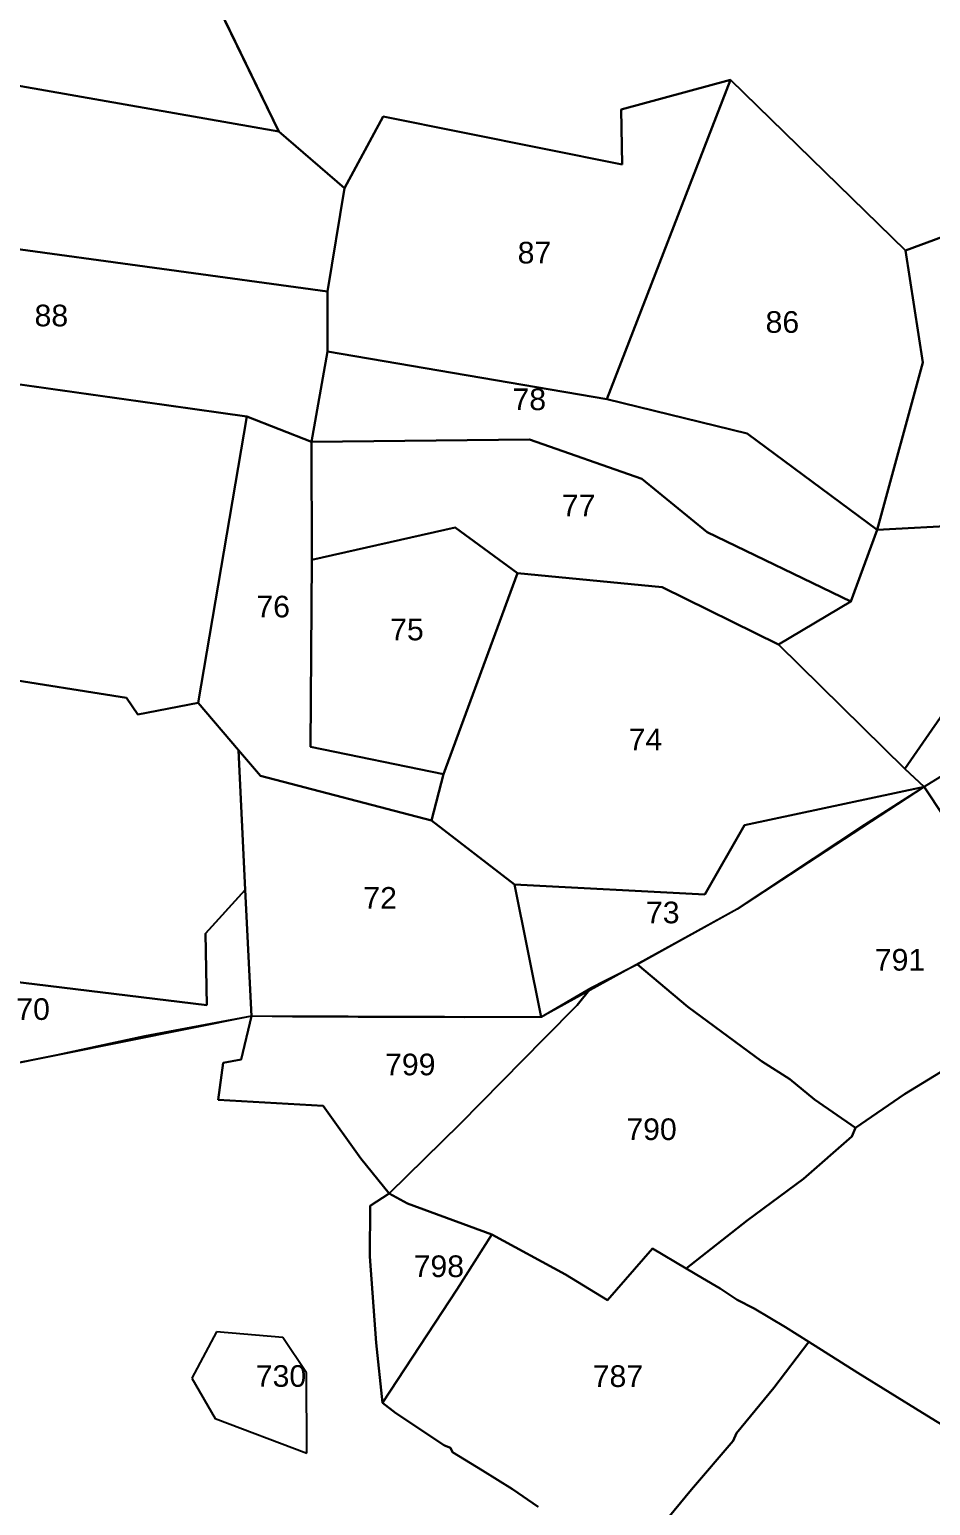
# Model space of a CAD drawing. Header units: inches. Extents: x 186800 to 194298, y 1604602 to 1613194.
# Drawn here: x 190169 to 190793, y 1609461 to 1610485 of the extents above; entities that cross this region are included whole.
import ezdxf

# ---------------------------------------------------------------- set-up
doc = ezdxf.new("R2010")
doc.units = ezdxf.units.IN
doc.header["$LTSCALE"] = 15
doc.header["$MEASUREMENT"] = 0
doc.layers.add('PLOT', color=7, linetype='Continuous')
doc.layers.add('PLOT NO', color=7, linetype='Continuous')
doc.styles.get("Standard").update_dxf_attribs({"font": 'arial.ttf'})

msp = doc.modelspace()

# ---------------------------------------------------------------- linework, layer by layer
at = {"layer": 'PLOT'}
for p, q in [((190254.8, 1610593.5), (190341.8, 1610414.1)), ((190341.8, 1610414.1), (190254.8, 1610593.5)), ((190021.3, 1610470.1), (190341.8, 1610414.1)), ((190341.8, 1610414.1), (190021.3, 1610470.1)), ((190654.9, 1610449.9), (190569.1, 1610228.4)), ((190569.1, 1610228.4), (190654.9, 1610449.9)), ((190654.9, 1610449.9), (190579.1, 1610429.2)), ((190579.1, 1610429.2), (190654.9, 1610449.9)), ((190776.1, 1610331.5), (190654.9, 1610449.9)), ((190654.9, 1610449.9), (190776.1, 1610331.5)), ((190579.1, 1610429.2), (190579.8, 1610391.2)), ((190579.8, 1610391.2), (190579.1, 1610429.2)), ((190414.2, 1610424.4), (190387.3, 1610374.6)), ((190387.3, 1610374.6), (190414.2, 1610424.4)), ((190579.8, 1610391.2), (190414.2, 1610424.4)), ((190414.2, 1610424.4), (190579.8, 1610391.2)), ((190341.8, 1610414.1), (190387.3, 1610374.6)), ((190341.8, 1610414.1), (190341.8, 1610414.1)), ((190387.3, 1610374.6), (190341.8, 1610414.1)), ((190341.8, 1610414.1), (190341.8, 1610414.1)), ((190387.3, 1610374.6), (190375.4, 1610303.1)), ((190375.4, 1610303.1), (190387.3, 1610374.6)), ((190375.4, 1610303.1), (190012.5, 1610352.6)), ((190012.5, 1610352.6), (190375.4, 1610303.1)), ((190832.5, 1610352.3), (190776.1, 1610331.5)), ((190776.1, 1610331.5), (190832.5, 1610352.3)), ((190788.2, 1610253.8), (190776.1, 1610331.5)), ((190776.1, 1610331.5), (190788.2, 1610253.8)), ((190375.4, 1610303.1), (190375.5, 1610261.5)), ((190375.5, 1610261.5), (190375.4, 1610303.1)), ((190375.5, 1610261.5), (190364.5, 1610198.8)), ((190364.5, 1610198.8), (190375.5, 1610261.5)), ((190569.1, 1610228.4), (190375.5, 1610261.5)), ((190375.5, 1610261.5), (190375.5, 1610261.5)), ((190375.5, 1610261.5), (190569.1, 1610228.4)), ((190031.1, 1610257.1), (190319.7, 1610216.4)), ((190319.7, 1610216.4), (190031.1, 1610257.1)), ((190756.4, 1610137.9), (190788.2, 1610253.8)), ((190788.2, 1610253.8), (190756.4, 1610137.9)), ((190666.3, 1610204.7), (190569.1, 1610228.4)), ((190569.1, 1610228.4), (190569.1, 1610228.4)), ((190569.1, 1610228.4), (190666.3, 1610204.7)), ((190319.7, 1610216.4), (190285.9, 1610017.9)), ((190285.9, 1610017.9), (190319.7, 1610216.4)), ((190364.5, 1610198.8), (190319.7, 1610216.4)), ((190319.7, 1610216.4), (190319.7, 1610216.4)), ((190319.7, 1610216.4), (190364.5, 1610198.8)), ((190515.6, 1610200.4), (190364.5, 1610198.8)), ((190364.5, 1610198.8), (190515.6, 1610200.4)), ((190593.3, 1610173.1), (190515.6, 1610200.4)), ((190515.6, 1610200.4), (190593.3, 1610173.1)), ((190756.4, 1610137.9), (190666.3, 1610204.7)), ((190666.3, 1610204.7), (190756.4, 1610137.9)), ((190364.5, 1610198.8), (190364.5, 1610198.8)), ((190364.6, 1610116.9), (190364.5, 1610198.8)), ((190364.5, 1610198.8), (190364.6, 1610116.9)), ((190638.7, 1610136.2), (190593.3, 1610173.1)), ((190593.3, 1610173.1), (190638.7, 1610136.2)), ((190463.9, 1610139.4), (190364.6, 1610116.9)), ((190364.6, 1610116.9), (190463.9, 1610139.4)), ((190507.3, 1610107.8), (190463.9, 1610139.4)), ((190463.9, 1610139.4), (190507.3, 1610107.8)), ((190859.2, 1610143.2), (190756.4, 1610137.9)), ((190756.4, 1610137.9), (190859.2, 1610143.2)), ((190738.3, 1610088.2), (190638.7, 1610136.2)), ((190638.7, 1610136.2), (190638.7, 1610136.2)), ((190638.7, 1610136.2), (190738.3, 1610088.2)), ((190756.4, 1610137.9), (190738.3, 1610088.2)), ((190738.3, 1610088.2), (190756.4, 1610137.9)), ((190756.4, 1610137.9), (190756.4, 1610137.9)), ((190364.6, 1610116.9), (190363.7, 1609987.4)), ((190363.7, 1609987.4), (190364.6, 1610116.9)), ((190364.6, 1610116.9), (190364.6, 1610116.9)), ((190507.3, 1610107.8), (190455.8, 1609968.3)), ((190455.8, 1609968.3), (190507.3, 1610107.8)), ((190607.4, 1610098.1), (190507.3, 1610107.8)), ((190507.3, 1610107.8), (190607.4, 1610098.1)), ((190688, 1610058.2), (190607.4, 1610098.1)), ((190607.4, 1610098.1), (190688, 1610058.2)), ((190738.3, 1610088.2), (190688, 1610058.2)), ((190688, 1610058.2), (190738.3, 1610088.2)), ((190688, 1610058.2), (190775.6, 1609972)), ((190775.6, 1609972), (190688, 1610058.2)), ((190830.4, 1610051.5), (190775.6, 1609972)), ((190775.6, 1609972), (190830.4, 1610051.5)), ((190081.3, 1610045.8), (190236.2, 1610021.2)), ((190236.2, 1610021.2), (190081.3, 1610045.8)), ((190236.2, 1610021.2), (190244.1, 1610009.8)), ((190244.1, 1610009.8), (190236.2, 1610021.2)), ((190244.1, 1610009.8), (190285.9, 1610017.9)), ((190285.9, 1610017.9), (190244.1, 1610009.8)), ((190285.9, 1610017.9), (190313.8, 1609985)), ((190313.8, 1609985), (190285.9, 1610017.9)), ((190313.8, 1609985), (190318.4, 1609888.2)), ((190329.1, 1609967.2), (190313.8, 1609985)), ((190318.4, 1609888.2), (190313.8, 1609985)), ((190313.8, 1609985), (190329.1, 1609967.2)), ((190363.7, 1609987.4), (190455.8, 1609968.3)), ((190455.8, 1609968.3), (190363.7, 1609987.4)), ((190843.9, 1609993.9), (190789, 1609959.5)), ((190843.9, 1609993.9), (190789, 1609959.5)), ((190447.5, 1609936.2), (190329.1, 1609967.2)), ((190329.1, 1609967.2), (190447.5, 1609936.2)), ((190455.8, 1609968.3), (190447.5, 1609936.2)), ((190447.5, 1609936.2), (190455.8, 1609968.3)), ((190455.8, 1609968.3), (190455.8, 1609968.3)), ((190455.8, 1609968.3), (190455.8, 1609968.3)), ((190775.6, 1609972), (190789, 1609959.5)), ((190775.6, 1609972), (190775.6, 1609972)), ((190775.6, 1609972), (190775.6, 1609972)), ((190789, 1609959.5), (190775.6, 1609972)), ((190789, 1609959.5), (190659.4, 1609874.7)), ((190789, 1609959.5), (190664.5, 1609933)), ((190664.5, 1609933), (190789, 1609959.5)), ((190789, 1609959.5), (190747.6, 1609933.2)), ((190872.3, 1609833.5), (190789, 1609959.5)), ((190789, 1609959.5), (190872.3, 1609833.5)), ((190789, 1609959.5), (190789, 1609959.5)), ((190505, 1609892), (190447.5, 1609936.2)), ((190447.5, 1609936.2), (190447.5, 1609936.2)), ((190447.5, 1609936.2), (190505, 1609892)), ((190664.5, 1609933), (190637.1, 1609885)), ((190637.1, 1609885), (190664.5, 1609933)), ((190747.6, 1609933.2), (190659.4, 1609874.7)), ((190291, 1609857.9), (190318.4, 1609888.2)), ((190318.4, 1609888.2), (190291, 1609857.9)), ((190318.4, 1609888.2), (190322.8, 1609800.6)), ((190322.8, 1609800.6), (190318.4, 1609888.2)), ((190637.1, 1609885), (190505, 1609892)), ((190505, 1609892), (190523.5, 1609800)), ((190523.5, 1609800), (190505, 1609892)), ((190505, 1609892), (190637.1, 1609885)), ((190659.4, 1609874.7), (190523.5, 1609800)), ((190659.4, 1609874.7), (190590.4, 1609836.5)), ((190291.9, 1609808.3), (190291, 1609857.9)), ((190291, 1609857.9), (190291.9, 1609808.3)), ((190075, 1609834.5), (190291.9, 1609808.3)), ((190291.9, 1609808.3), (190075, 1609834.5)), ((190590.4, 1609836.5), (190568.4, 1609825.3)), ((190625.2, 1609807.1), (190590.4, 1609836.5)), ((190590.4, 1609836.5), (190625.2, 1609807.1)), ((190568.4, 1609825.3), (190558, 1609820)), ((190558, 1609820), (190523.5, 1609800)), ((190548.5, 1609808.3), (190558, 1609820)), ((190558, 1609820), (190548.5, 1609808.3)), ((190322.8, 1609800.6), (190069.3, 1609749.7)), ((190322.8, 1609800.6), (190248.8, 1609786.7)), ((190291.9, 1609808.3), (190291.9, 1609808.3)), ((190322.8, 1609800.6), (190315.6, 1609770.6)), ((190315.6, 1609770.6), (190322.8, 1609800.6)), ((190351.2, 1609800.2), (190322.8, 1609800.6)), ((190523.5, 1609800), (190322.8, 1609800.6)), ((190525.6, 1609785.2), (190548.5, 1609808.3)), ((190548.5, 1609808.3), (190525.6, 1609785.2)), ((190676.3, 1609769.3), (190625.2, 1609807.1)), ((190625.2, 1609807.1), (190676.3, 1609769.3)), ((190396.8, 1609799.8), (190351.2, 1609800.2)), ((190470.5, 1609799.6), (190396.8, 1609799.8)), ((190523.5, 1609800), (190470.5, 1609799.6)), ((190523.5, 1609800), (190523.5, 1609800)), ((190523.5, 1609800), (190523.5, 1609800)), ((190248.8, 1609786.7), (190187.7, 1609773.5)), ((190467.4, 1609725.9), (190525.6, 1609785.2)), ((190525.6, 1609785.2), (190467.4, 1609725.9)), ((190187.7, 1609773.5), (190121.9, 1609760.7)), ((190315.6, 1609770.6), (190303.2, 1609768.3)), ((190303.2, 1609768.3), (190315.6, 1609770.6)), ((190303.2, 1609768.3), (190299.7, 1609742.5)), ((190299.7, 1609742.5), (190303.2, 1609768.3)), ((190695.9, 1609756.8), (190676.3, 1609769.3)), ((190676.3, 1609769.3), (190695.9, 1609756.8)), ((190808.7, 1609766.8), (190775.5, 1609746.5)), ((190775.5, 1609746.5), (190808.7, 1609766.8)), ((190713.1, 1609742.7), (190695.9, 1609756.8)), ((190695.9, 1609756.8), (190713.1, 1609742.7)), ((190299.7, 1609742.5), (190372.5, 1609738.4)), ((190372.5, 1609738.4), (190299.7, 1609742.5)), ((190741.4, 1609723.1), (190713.1, 1609742.7)), ((190713.1, 1609742.7), (190741.4, 1609723.1)), ((190775.5, 1609746.5), (190741.4, 1609723.1)), ((190741.4, 1609723.1), (190775.5, 1609746.5)), ((190372.5, 1609738.4), (190398.5, 1609701.8)), ((190398.5, 1609701.8), (190372.5, 1609738.4)), ((190418.2, 1609677.6), (190467.4, 1609725.9)), ((190467.4, 1609725.9), (190418.2, 1609677.6)), ((190467.4, 1609725.9), (190467.4, 1609725.9)), ((190741.4, 1609723.1), (190739, 1609717.1)), ((190739, 1609717.1), (190741.4, 1609723.1)), ((190741.4, 1609723.1), (190741.4, 1609723.1)), ((190739, 1609717.1), (190705.4, 1609687.8)), ((190705.4, 1609687.8), (190739, 1609717.1)), ((190398.5, 1609701.8), (190418.2, 1609677.6)), ((190418.2, 1609677.6), (190398.5, 1609701.8)), ((190705.4, 1609687.8), (190666.4, 1609659)), ((190666.4, 1609659), (190705.4, 1609687.8)), ((190418.2, 1609677.6), (190405.1, 1609669.2)), ((190405.1, 1609669.2), (190418.2, 1609677.6)), ((190431, 1609670.7), (190418.2, 1609677.6)), ((190418.2, 1609677.6), (190431, 1609670.7)), ((190405.1, 1609669.2), (190404.8, 1609634)), ((190404.8, 1609634), (190405.1, 1609669.2)), ((190489.4, 1609649.2), (190431, 1609670.7)), ((190431, 1609670.7), (190489.4, 1609649.2)), ((190666.4, 1609659), (190624.1, 1609625.7)), ((190624.1, 1609625.7), (190666.4, 1609659)), ((190489.4, 1609649.2), (190465.3, 1609611.4)), ((190465.3, 1609611.4), (190489.4, 1609649.2)), ((190540.5, 1609621.5), (190489.4, 1609649.2)), ((190489.4, 1609649.2), (190489.4, 1609649.2)), ((190489.4, 1609649.2), (190540.5, 1609621.5)), ((190600.8, 1609639.6), (190569.6, 1609603.6)), ((190569.6, 1609603.6), (190600.8, 1609639.6)), ((190624.1, 1609625.7), (190600.8, 1609639.6)), ((190600.8, 1609639.6), (190624.1, 1609625.7)), ((190404.8, 1609634), (190409.2, 1609574.2)), ((190409.2, 1609574.2), (190404.8, 1609634)), ((190569.6, 1609603.6), (190540.5, 1609621.5)), ((190540.5, 1609621.5), (190540.5, 1609621.5)), ((190540.5, 1609621.5), (190569.6, 1609603.6)), ((190635.4, 1609618.9), (190624.1, 1609625.7)), ((190624.1, 1609625.7), (190635.4, 1609618.9)), ((190647.6, 1609611.7), (190635.4, 1609618.9)), ((190635.4, 1609618.9), (190647.6, 1609611.7)), ((190465.3, 1609611.4), (190413.7, 1609532.6)), ((190413.7, 1609532.6), (190465.3, 1609611.4)), ((190659.5, 1609604), (190647.6, 1609611.7)), ((190647.6, 1609611.7), (190659.5, 1609604)), ((190671.2, 1609597.8), (190659.5, 1609604)), ((190659.5, 1609604), (190671.2, 1609597.8)), ((190693, 1609584.9), (190671.2, 1609597.8)), ((190671.2, 1609597.8), (190693, 1609584.9)), ((190298.7, 1609581.8), (190281.4, 1609549.6)), ((190298.7, 1609581.8), (190281.4, 1609549.6)), ((190344.5, 1609577.7), (190298.7, 1609581.8)), ((190344.5, 1609577.7), (190298.7, 1609581.8)), ((190360.9, 1609553.3), (190344.5, 1609577.7)), ((190360.9, 1609553.3), (190344.5, 1609577.7)), ((190709.2, 1609574.7), (190693, 1609584.9)), ((190693, 1609584.9), (190709.2, 1609574.7)), ((190409.2, 1609574.2), (190413.7, 1609532.6)), ((190413.7, 1609532.6), (190409.2, 1609574.2)), ((190709.2, 1609574.7), (190684.9, 1609543)), ((190684.9, 1609543), (190709.2, 1609574.7)), ((190743, 1609553.4), (190709.2, 1609574.7)), ((190709.2, 1609574.7), (190743, 1609553.4)), ((190281.4, 1609549.6), (190297.6, 1609521.6)), ((190281.4, 1609549.6), (190297.6, 1609521.6)), ((190361.2, 1609497.5), (190360.9, 1609553.3)), ((190360.9, 1609553.3), (190360.9, 1609553.3)), ((190361.2, 1609497.5), (190360.9, 1609553.3)), ((190787.9, 1609525.5), (190743, 1609553.4)), ((190743, 1609553.4), (190787.9, 1609525.5)), ((190684.9, 1609543), (190659, 1609511.4)), ((190659, 1609511.4), (190684.9, 1609543)), ((190413.7, 1609532.6), (190422.8, 1609525.3)), ((190422.8, 1609525.3), (190413.7, 1609532.6)), ((190422.8, 1609525.3), (190456.7, 1609502.8)), ((190456.7, 1609502.8), (190422.8, 1609525.3)), ((190815.4, 1609508.8), (190787.9, 1609525.5)), ((190787.9, 1609525.5), (190815.4, 1609508.8)), ((190297.6, 1609521.6), (190361.2, 1609497.5)), ((190297.6, 1609521.6), (190361.2, 1609497.5)), ((190297.6, 1609521.6), (190297.6, 1609521.6)), ((190656.7, 1609506.2), (190627.8, 1609472.3)), ((190627.8, 1609472.3), (190656.7, 1609506.2)), ((190659, 1609511.4), (190656.7, 1609506.2)), ((190656.7, 1609506.2), (190659, 1609511.4)), ((190456.7, 1609502.8), (190460.7, 1609501.4)), ((190460.7, 1609501.4), (190456.7, 1609502.8)), ((190460.7, 1609501.4), (190462.2, 1609498.4)), ((190462.2, 1609498.4), (190460.7, 1609501.4)), ((190462.2, 1609498.4), (190482.9, 1609485.5)), ((190482.9, 1609485.5), (190462.2, 1609498.4)), ((190482.9, 1609485.5), (190503.8, 1609472.7)), ((190503.8, 1609472.7), (190482.9, 1609485.5)), ((190503.8, 1609472.7), (190521.4, 1609460.4)), ((190521.4, 1609460.4), (190503.8, 1609472.7)), ((190627.8, 1609472.3), (190593.3, 1609430.9)), ((190593.3, 1609430.9), (190627.8, 1609472.3))]:
    msp.add_line(p, q, dxfattribs=at)

# ---------------------------------------------------------------- texts
at = {"layer": 'PLOT NO', "color": 7}
for s, p in [('87', (190507.3, 1610322.5)), ('88', (190172.5, 1610278.9)), ('77', (190537.9, 1610147.2)), ('76', (190326.2, 1610077.1)), ('72', (190400.3, 1609875.1)), ('73', (190596.2, 1609865)), ('791', (190754.8, 1609832.2)), ('70', (190159.8, 1609798)), ('799', (190415.4, 1609759.6)), ('798', (190435.2, 1609619.7))]:
    msp.add_text(s, height=15, dxfattribs=at).set_placement(p)
at = {"layer": 'PLOT NO', "color": 7, "oblique": 360}
for s, p in [('86', (190679.1, 1610274.4)), ('78', (190503.7, 1610220.8)), ('75', (190418.9, 1610061.2)), ('74', (190584.2, 1609985)), ('790', (190582.6, 1609714.7)), ('730', (190325.8, 1609543.6)), ('787', (190559.3, 1609543.5))]:
    msp.add_text(s, height=15, dxfattribs=at).set_placement(p)

doc.saveas('drawing.dxf')
